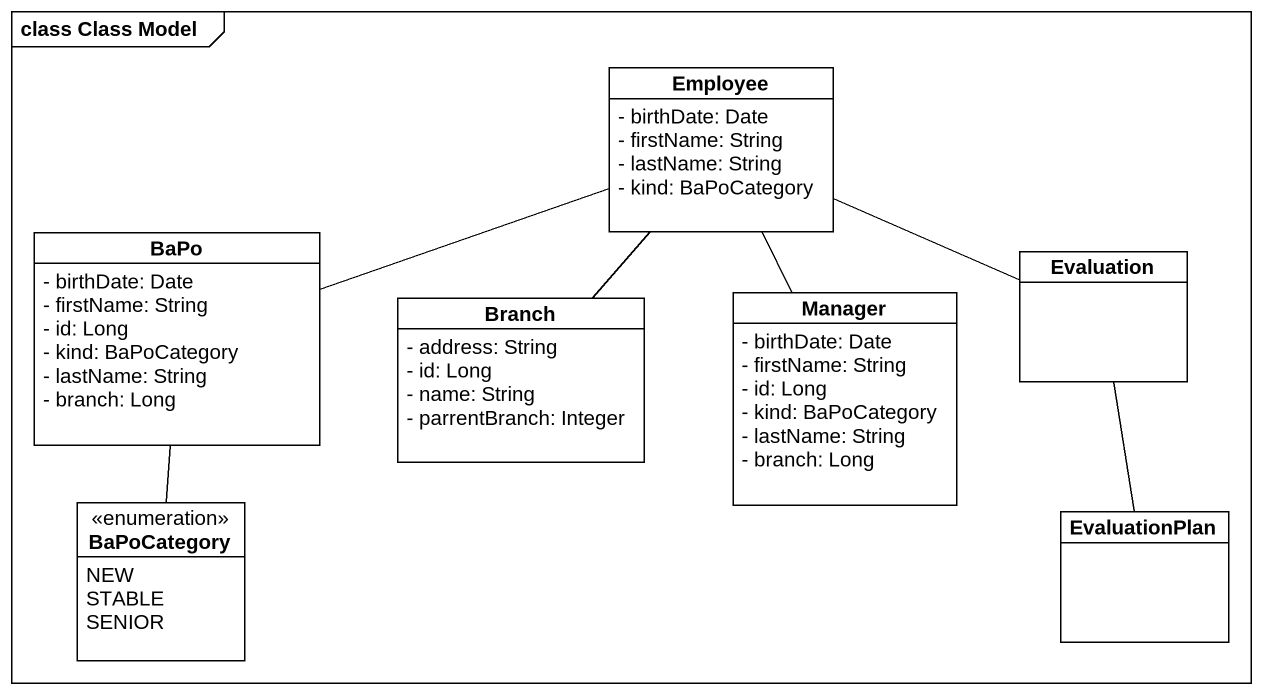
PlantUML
@startuml
mainframe class Class Model
hide circle
hide empty members
skinparam classAttributeIconSize 0
class Employee {
  - birthDate: Date
  - firstName: String
  - lastName: String
  - kind: BaPoCategory
}
class BaPo {
  - birthDate: Date
  - firstName: String
  - id: Long
  - kind: BaPoCategory
  - lastName: String
  - branch: Long
}
class Branch {
  - address: String
  - id: Long
  - name: String
  - parrentBranch: Integer
}
class Manager {
  - birthDate: Date
  - firstName: String
  - id: Long
  - kind: BaPoCategory
  - lastName: String
  - branch: Long
}
class Evaluation
enum BaPoCategory {
  NEW
  STABLE
  SENIOR
}
class EvaluationPlan
BaPo -right- Employee
Branch -up- Employee
Manager -up- Employee
Evaluation -left- Employee
BaPoCategory -up- BaPo
EvaluationPlan -up- Evaluation
@enduml
